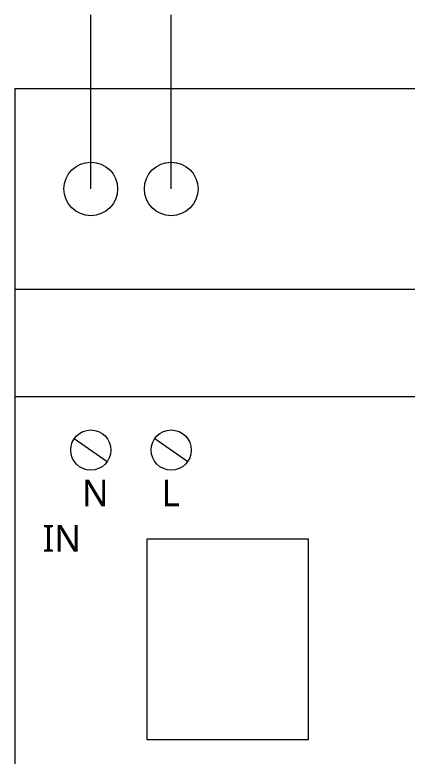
# Model space of a CAD drawing. Header units: millimetres. Extents: x 30 to 190, y -69 to 31.
# Drawn here: x 30.3 to 59.6, y -23.9 to 31.5 of the extents above; entities that cross this region are included whole.
import ezdxf

# ---------------------------------------------------------------- set-up
doc = ezdxf.new("R2010")
doc.units = ezdxf.units.MM
doc.header["$LTSCALE"] = 20
doc.layers.add('Ontwerplaag-1', color=7, linetype='Continuous')
doc.styles.add('@Malgun Gothic', font='malgun.ttf')

msp = doc.modelspace()

# ---------------------------------------------------------------- linework, layer by layer
at = {"layer": 'Ontwerplaag-1', "color": 7, "linetype": 'Continuous', "lineweight": 5, "transparency": 33554687}
for p, q in [((35.944, 18.5), (35.944, 31.5)), ((41.944, 18.5), (41.944, 31.5)), ((30.277, 26), (190.277, 26)), ((30.277, 26), (30.277, -64)), ((30.277, 26), (190.277, 26)), ((30.277, 26), (30.277, -64)), ((190.277, 11), (30.277, 11)), ((30.277, 11), (30.277, 3)), ((190.277, 11), (30.277, 11)), ((30.277, 11), (30.277, 3)), ((30.277, 3), (190.277, 3)), ((30.277, 3), (190.277, 3)), ((34.711, -0.145), (37.176, -1.855)), ((40.711, -0.145), (43.176, -1.855)), ((40.162, -15.136), (40.162, -7.636)), ((40.162, -7.636), (52.162, -7.636)), ((52.162, -7.636), (52.162, -22.636)), ((40.162, -22.636), (40.162, -15.136)), ((52.162, -22.636), (40.162, -22.636))]:
    msp.add_line(p, q, dxfattribs=at)
for centre, radius in [((35.944, 18.5), 2), ((41.944, 18.5), 2), ((35.944, -1), 1.5), ((41.944, -1), 1.5)]:
    msp.add_circle(centre, radius, dxfattribs=at)

# ---------------------------------------------------------------- texts
at = {"layer": 'Ontwerplaag-1', "color": 7, "transparency": 33554687, "char_height": 2, "attachment_point": 7, "line_spacing_factor": 1.004011, "style": '@Malgun Gothic'}
for s, insert in [('N', (35.288, -5.208)), ('L', (41.224, -5.208)), ('IN', (32.345, -8.595))]:
    msp.add_mtext(s, dxfattribs=dict(at, insert=insert))

doc.saveas('drawing.dxf')
